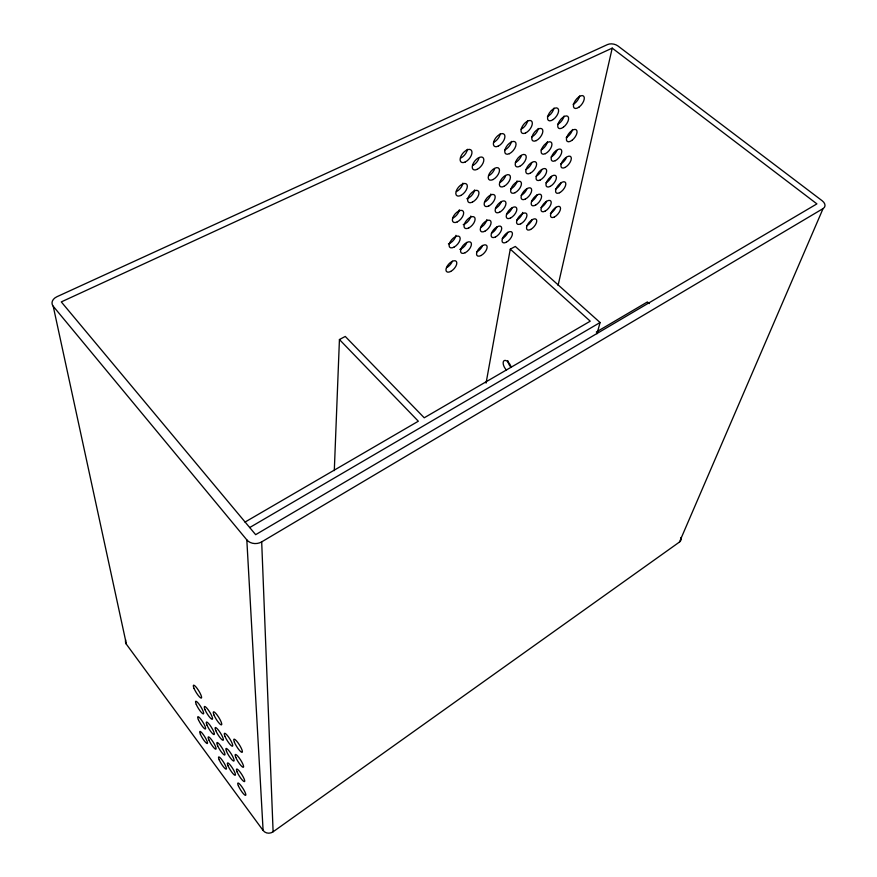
<?xml version="1.0" encoding="UTF-8"?>
<svg xmlns="http://www.w3.org/2000/svg" width="877" height="877" viewBox="0 0 877 877"><rect width="100%" height="100%" fill="white"/><g stroke="black" fill="none" stroke-linecap="round" stroke-linejoin="round"><path stroke-width="1.32" d="M334.301 470.62L339.432 339.542L345.264 336.45L424.227 417.792L590.243 321.19L510.271 249.145L515.314 246.47L600.076 322.528L597.007 333.742M486.066 383.096L510.271 249.145M558.079 285.387L612.223 48.125L816.904 203.881L255.656 534.674L61.291 301.907L612.223 48.125M679.456 542.052L823.075 208.583A8.364 5.273 17.8 0 0 822.188 200.767L617.956 45.977A7.476 4.462 11 0 0 607.531 44.552L56.95 296.711A9.702 6.819 -7.2 0 0 53.223 306.259L126.42 644.277L263.1 830.453A7.257 6.863 -26.3 0 0 273.109 831.78L679.456 542.052A6.073 4.802 22.8 0 0 680.925 537.469M53.223 306.259L246.821 539.881A10.667 8.858 -4.2 0 0 261.686 541.876L823.075 208.583M596.316 332.021L647.369 301.973L649.243 303.595M249.715 527.537L600.076 322.528M245.001 522.089L418.329 421.223L339.432 339.542M246.821 539.881L263.1 830.453M261.686 541.876L273.109 831.78M126.42 644.277A6.786 5.744 -16.6 0 1 125.663 639.936M555.886 207.268A6.819 3.212 -50 0 1 550.383 213.418M561.061 182.865A6.983 3.333 -50.6 0 1 555.437 189.158M566.443 157.465A7.148 3.453 -51.3 0 1 560.699 163.911M572.528 129.467A7.334 3.585 -52 0 1 566.18 137.612M532.131 219.645A6.873 3.3 -49.5 0 1 526.595 225.849M536.998 194.913A7.027 3.42 -50.1 0 1 531.506 201.425M541.822 169.787A7.202 3.552 -50.8 0 1 536.044 176.299M547.445 141.745A7.378 3.683 -51.6 0 1 541.065 149.967M507.86 232.295A6.917 3.376 -48.9 0 1 502.28 238.555M512.168 207.86A7.082 3.508 -49.6 0 1 506.467 214.273M517.079 180.903A7.257 3.651 -50.3 0 1 510.831 188.972M521.333 155.865A7.433 3.793 -51.1 0 1 515.38 162.596M546.535 201.337A6.917 3.311 -50 0 1 540.945 207.586M522.725 212.431A6.972 3.398 -49.5 0 1 516.685 220.149M551.589 176.43A7.093 3.442 -50.7 0 1 545.889 182.833M526.924 188.917A7.137 3.53 -50.2 0 1 521.19 195.374M556.862 150.493A7.268 3.574 -51.4 0 1 551.041 157.049M531.747 162.936A7.312 3.672 -51 0 1 525.882 169.557M506.478 370.039A6.216 3.124 60 0 1 503.157 362.87A6.216 3.124 60 0 1 506.654 360.885A6.216 3.124 60 0 1 511.181 367.364A6.205 3.146 60 0 1 507.816 360.622M579.642 95.922A7.564 3.749 -53 0 1 573.109 104.352M553.979 108.123A7.619 3.859 -52.6 0 1 547.423 116.63M527.713 120.62A7.674 3.968 -52.1 0 1 521.135 129.204M564.021 116.093A7.487 3.738 -52.4 0 1 557.553 124.435M538.303 128.47A7.542 3.837 -51.9 0 1 531.813 136.9M482.624 245.45A6.972 3.464 -48.4 0 1 477 251.776M486.845 219.557A7.137 3.607 -49 0 1 480.717 227.483M490.857 194.025A7.312 3.749 -49.7 0 1 484.586 202.159M494.617 168.954A7.487 3.903 -50.5 0 1 488.621 175.762M497.116 226.847A7.027 3.486 -49 0 1 491.449 233.216M501.26 201.896A7.191 3.629 -49.7 0 1 495.483 208.43M505.59 175.904A7.367 3.771 -50.4 0 1 499.682 182.591M500.339 133.644A7.729 4.089 -51.5 0 1 493.74 142.304M511.51 141.372A7.597 3.957 -51.4 0 1 504.999 149.868M452.346 261.225A7.049 3.574 -47.6 0 1 446.667 267.617M455.963 235.332A7.213 3.716 -48.3 0 1 448.41 243.883M459.362 209.789A7.378 3.87 -49 0 1 453.069 218M462.913 183.118A7.564 4.023 -49.8 0 1 456.478 191.57M466.882 242.447A7.093 3.596 -48.3 0 1 459.811 249.441M470.839 216.027A7.268 3.738 -48.9 0 1 463.231 224.633M474.578 189.936A7.444 3.892 -49.7 0 1 466.805 198.761M467.419 149.298A7.805 4.232 -50.8 0 1 460.798 158.046M478.908 158.485A7.674 4.089 -50.7 0 1 472.78 165.457M530.157 173.273A7.334 3.651 -50.9 0 0 536.34 162.673A7.334 3.651 -50.9 0 0 527.132 167.222A7.334 3.651 -50.9 0 0 530.157 173.273M545.395 153.65A7.4 3.672 -51.5 0 0 551.688 142.918A7.4 3.672 -51.5 0 0 542.49 147.391A7.4 3.672 -51.5 0 0 545.395 153.65M571.903 140.386A7.345 3.563 -52 0 0 576.266 129.796A7.345 3.563 -52 0 0 567.046 136.56A7.345 3.563 -52 0 0 571.903 140.386M564.931 167.507A7.169 3.442 -51.2 0 0 571.102 157.18A7.169 3.442 -51.2 0 0 562.289 161.576A7.169 3.442 -51.2 0 0 564.931 167.507M555.327 160.688A7.279 3.552 -51.4 0 0 561.554 150.164A7.279 3.552 -51.4 0 0 552.543 154.604A7.279 3.552 -51.4 0 0 555.327 160.688M519.699 166.356A7.454 3.771 -51 0 0 525.937 155.558A7.454 3.771 -51 0 0 516.531 160.14A7.454 3.771 -51 0 0 519.699 166.356M515.051 192.699A7.268 3.629 -50.2 0 0 521.146 182.252A7.268 3.629 -50.2 0 0 511.916 186.845A7.268 3.629 -50.2 0 0 515.051 192.699M525.367 199.057A7.159 3.508 -50.2 0 0 531.407 188.796A7.159 3.508 -50.2 0 0 522.363 193.357A7.159 3.508 -50.2 0 0 525.367 199.057M540.276 179.96A7.213 3.53 -50.8 0 0 546.404 169.568A7.213 3.53 -50.8 0 0 537.382 174.074A7.213 3.53 -50.8 0 0 540.276 179.96M550.076 186.45A7.104 3.42 -50.6 0 0 556.161 176.244A7.104 3.42 -50.6 0 0 547.314 180.706A7.104 3.42 -50.6 0 0 550.076 186.45M510.6 217.978A7.093 3.486 -49.5 0 0 516.542 207.849A7.093 3.486 -49.5 0 0 507.476 212.464A7.093 3.486 -49.5 0 0 510.6 217.978M535.639 205.065A7.049 3.398 -50.1 0 0 541.241 194.979A7.049 3.398 -50.1 0 0 532.295 199.978A7.049 3.398 -50.1 0 0 535.639 205.065M559.581 192.732A6.994 3.311 -50.5 0 0 565.599 182.723A6.994 3.311 -50.5 0 0 556.939 187.13A6.994 3.311 -50.5 0 0 559.581 192.732M545.045 211.182A6.939 3.3 -50 0 0 550.975 201.293A6.939 3.3 -50 0 0 542.293 205.755A6.939 3.3 -50 0 0 545.045 211.182M554.428 216.97A6.83 3.201 -49.9 0 0 560.315 207.257A6.83 3.201 -49.9 0 0 551.797 211.675A6.83 3.201 -49.9 0 0 554.428 216.97M530.64 229.467A6.884 3.278 -49.4 0 0 536.483 219.699A6.884 3.278 -49.4 0 0 527.779 224.216A6.884 3.278 -49.4 0 0 530.64 229.467M520.774 223.81A6.983 3.387 -49.5 0 0 526.671 213.867A6.983 3.387 -49.5 0 0 517.792 218.428A6.983 3.387 -49.5 0 0 520.774 223.81M506.314 242.238A6.939 3.365 -48.9 0 0 512.124 232.416A6.939 3.365 -48.9 0 0 503.223 237.042A6.939 3.365 -48.9 0 0 506.314 242.238M578.984 107.126A7.586 3.727 -52.9 0 0 583.523 96.053A7.586 3.727 -52.9 0 0 574.073 102.927A7.586 3.727 -52.9 0 0 578.984 107.126M553.332 119.458A7.63 3.837 -52.5 0 0 557.75 108.342A7.63 3.837 -52.5 0 0 548.136 115.315A7.63 3.837 -52.5 0 0 553.332 119.458M525.586 132.975A7.685 3.957 -52 0 0 532.021 121.739A7.685 3.957 -52 0 0 522.385 126.299A7.685 3.957 -52 0 0 525.586 132.975M498.18 146.152A7.75 4.067 -51.5 0 0 504.56 134.839A7.75 4.067 -51.5 0 0 494.694 139.509A7.75 4.067 -51.5 0 0 498.18 146.152M465.227 161.993A7.816 4.21 -50.7 0 0 471.552 150.592A7.816 4.21 -50.7 0 0 461.379 155.393A7.816 4.21 -50.7 0 0 465.227 161.993M509.394 153.672A7.619 3.936 -51.3 0 0 515.72 142.578A7.619 3.936 -51.3 0 0 506.062 147.204A7.619 3.936 -51.3 0 0 509.394 153.672M563.374 127.242A7.509 3.716 -52.3 0 0 567.781 116.345A7.509 3.716 -52.3 0 0 558.342 123.229A7.509 3.716 -52.3 0 0 563.374 127.242M477.165 169.349A7.685 4.067 -50.6 0 0 483.435 158.178A7.685 4.067 -50.6 0 0 473.492 162.936A7.685 4.067 -50.6 0 0 477.165 169.349M492.94 179.588A7.509 3.881 -50.4 0 0 499.134 168.724A7.509 3.881 -50.4 0 0 489.487 173.416A7.509 3.881 -50.4 0 0 492.94 179.588M503.946 186.362A7.389 3.749 -50.3 0 0 510.096 175.707A7.389 3.749 -50.3 0 0 500.657 180.355A7.389 3.749 -50.3 0 0 503.946 186.362M472.484 202.094A7.454 3.87 -49.6 0 0 478.568 191.361A7.454 3.87 -49.6 0 0 468.866 196.141A7.454 3.87 -49.6 0 0 472.484 202.094M460.776 195.483A7.575 4.012 -49.7 0 0 466.915 184.532A7.575 4.012 -49.7 0 0 456.994 189.366A7.575 4.012 -49.7 0 0 460.776 195.483M457.268 221.892A7.4 3.848 -48.9 0 0 463.253 211.302A7.4 3.848 -48.9 0 0 453.541 216.137A7.4 3.848 -48.9 0 0 457.268 221.892M468.789 227.932A7.279 3.716 -48.9 0 0 474.72 217.54A7.279 3.716 -48.9 0 0 465.216 222.33A7.279 3.716 -48.9 0 0 468.789 227.932M484.838 231.254A7.159 3.585 -49 0 0 490.736 221.07A7.159 3.585 -49 0 0 481.462 225.784A7.159 3.585 -49 0 0 484.838 231.254M488.796 205.963A7.323 3.727 -49.7 0 0 494.847 195.45A7.323 3.727 -49.7 0 0 485.387 200.153A7.323 3.727 -49.7 0 0 488.796 205.963M495.527 236.943A7.038 3.475 -48.9 0 0 501.381 226.946A7.038 3.475 -48.9 0 0 492.293 231.616A7.038 3.475 -48.9 0 0 495.527 236.943M481.024 255.525A6.994 3.453 -48.3 0 0 486.79 245.648A6.994 3.453 -48.3 0 0 477.691 250.373A6.994 3.453 -48.3 0 0 481.024 255.525M465.238 252.708A7.115 3.574 -48.2 0 0 471.037 242.644A7.115 3.574 -48.2 0 0 461.708 247.435A7.115 3.574 -48.2 0 0 465.238 252.708M453.913 247.193A7.224 3.694 -48.2 0 0 459.756 236.933A7.224 3.694 -48.2 0 0 450.23 241.789A7.224 3.694 -48.2 0 0 453.913 247.193M450.69 271.453A7.06 3.552 -47.6 0 0 456.402 261.521A7.06 3.552 -47.6 0 0 447.051 266.367A7.06 3.552 -47.6 0 0 450.69 271.453M499.649 212.179A7.213 3.607 -49.6 0 0 505.645 201.863A7.213 3.607 -49.6 0 0 496.393 206.523A7.213 3.607 -49.6 0 0 499.649 212.179M536.209 140.627A7.564 3.826 -51.8 0 0 542.589 129.61A7.564 3.826 -51.8 0 0 533.161 134.126A7.564 3.826 -51.8 0 0 536.209 140.627M194.102 688.533A7.531 1.524 58.4 0 0 201.261 698.103A7.531 1.524 58.4 0 0 197.029 688.27A7.531 1.524 58.4 0 0 194.102 688.533M196.305 704.472A7.378 1.458 58.3 0 0 203.321 713.9A7.378 1.458 58.3 0 0 199.189 704.352A7.378 1.458 58.3 0 0 196.305 704.472M238.38 785.814A7.279 1.392 57.6 0 0 245.417 795.373A7.279 1.392 57.6 0 0 241.57 786.395A7.279 1.392 57.6 0 0 238.38 785.814M237.119 771.935A7.433 1.458 57.7 0 0 244.31 781.659A7.433 1.458 57.7 0 0 240.375 772.418A7.433 1.458 57.7 0 0 237.119 771.935M228.02 765.774A7.301 1.414 57.8 0 0 235.047 775.312A7.301 1.414 57.8 0 0 231.133 766.191A7.301 1.414 57.8 0 0 228.02 765.774M235.814 757.454A7.586 1.524 57.7 0 0 243.159 767.331A7.586 1.524 57.7 0 0 239.125 757.816A7.586 1.524 57.7 0 0 235.814 757.454M234.444 742.326A7.75 1.601 57.8 0 0 241.942 752.356A7.75 1.601 57.8 0 0 237.82 742.556A7.75 1.601 57.8 0 0 234.444 742.326M224.983 736.395A7.608 1.546 57.9 0 0 232.317 746.228A7.608 1.546 57.9 0 0 228.206 736.559A7.608 1.546 57.9 0 0 224.983 736.395M226.529 751.403A7.454 1.48 57.8 0 0 233.71 761.083A7.454 1.48 57.8 0 0 229.697 751.699A7.454 1.48 57.8 0 0 226.529 751.403M217.682 745.845A7.323 1.425 57.9 0 0 224.665 755.042A7.323 1.425 57.9 0 0 220.368 745.483A7.323 1.425 57.9 0 0 217.682 745.845M219.195 759.811A7.18 1.37 57.9 0 0 226.091 769.162A7.18 1.37 57.9 0 0 222.188 760.162A7.18 1.37 57.9 0 0 219.195 759.811M215.83 730.662A7.476 1.491 58 0 0 223.01 740.298A7.476 1.491 58 0 0 218.921 730.771A7.476 1.491 58 0 0 215.83 730.662M214.032 715.106A7.63 1.557 58.1 0 0 221.366 724.895A7.63 1.557 58.1 0 0 217.178 715.084A7.63 1.557 58.1 0 0 214.032 715.106M205.021 709.701A7.498 1.513 58.2 0 0 212.19 719.304A7.498 1.513 58.2 0 0 208.035 709.625A7.498 1.513 58.2 0 0 205.021 709.701M206.983 725.115A7.345 1.447 58.1 0 0 213.999 734.575A7.345 1.447 58.1 0 0 209.943 725.169A7.345 1.447 58.1 0 0 206.983 725.115M198.421 719.743A7.224 1.403 58.2 0 0 205.295 729.028A7.224 1.403 58.2 0 0 201.261 719.754A7.224 1.403 58.2 0 0 198.421 719.743M200.449 734.389A7.082 1.337 58.1 0 0 207.18 743.532A7.082 1.337 58.1 0 0 203.245 734.52A7.082 1.337 58.1 0 0 200.449 734.389M208.858 739.881A7.202 1.381 58 0 0 215.742 749.199A7.202 1.381 58 0 0 211.774 740.056A7.202 1.381 58 0 0 208.858 739.881"/></g></svg>
